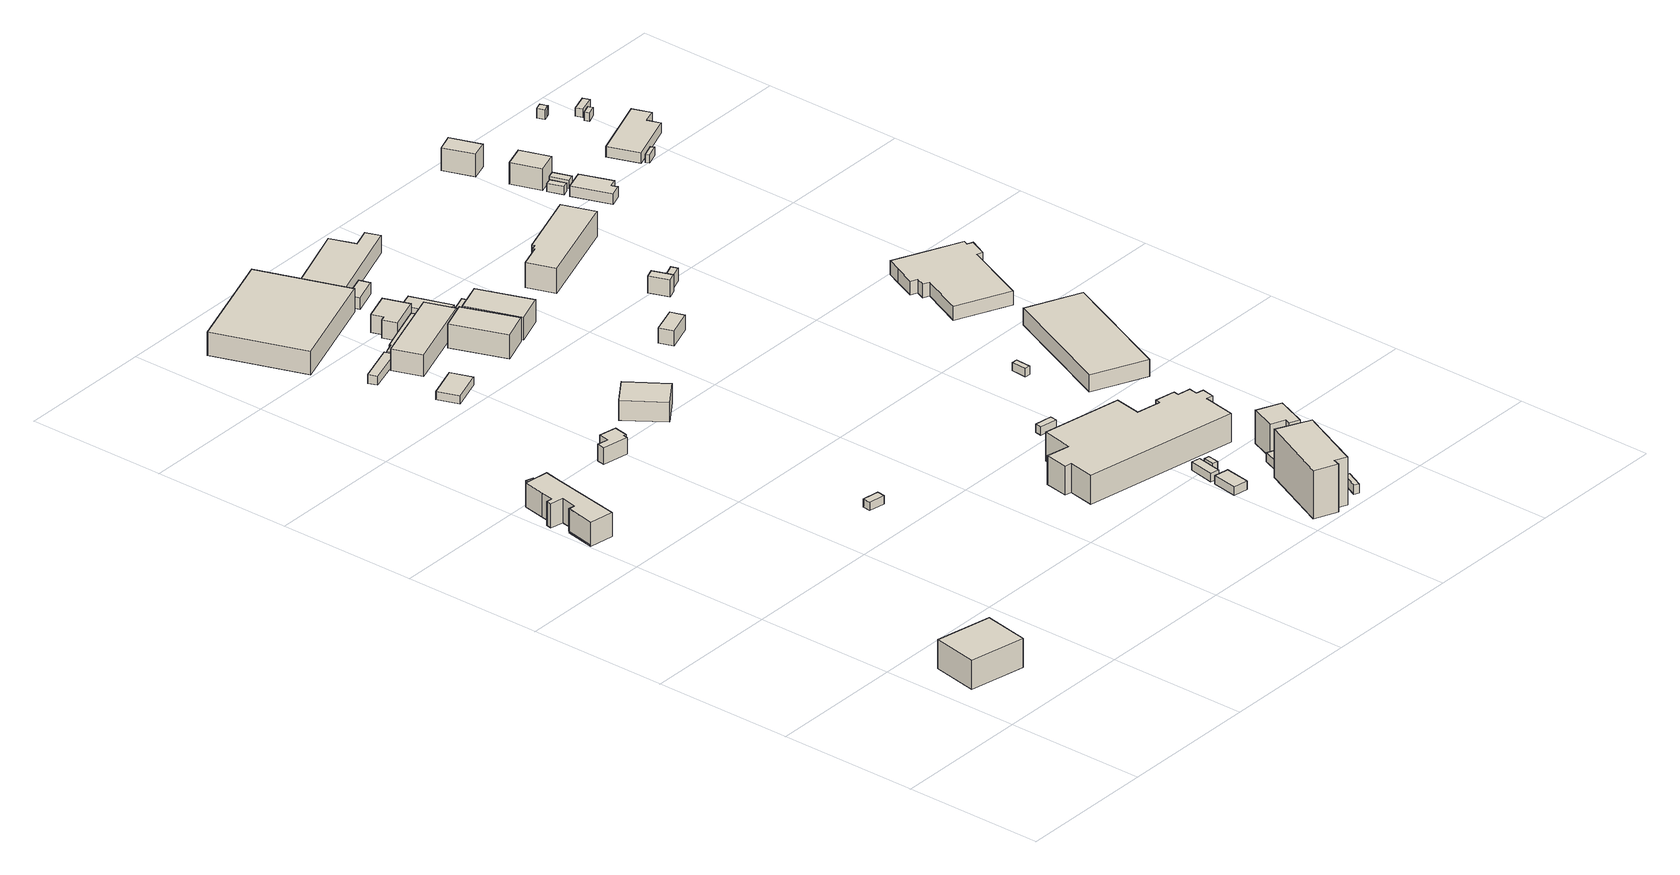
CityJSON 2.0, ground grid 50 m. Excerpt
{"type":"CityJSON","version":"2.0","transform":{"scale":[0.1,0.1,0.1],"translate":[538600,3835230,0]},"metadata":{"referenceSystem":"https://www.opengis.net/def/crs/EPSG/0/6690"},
"CityObjects":{
"building1":{"type":"Building","attributes":{"計測周辺長":74.11,"1/2500図郭":64,"区名":"此花区","町丁目名称":"梅町１丁目","街区番号":1,"class":"3002","usage":"401","measuredHeight":10.6,"storeysAboveGround":3,"BuildingDetailAttribute.buildingRoofEdgeArea":338.41,"BuildingDetailAttribute.buildingStructureType":"610","BuildingDetailAttribute.buildingStructureOrgType":"2","BuildingDetailAttribute.detailedUsage":"1310","BuildingDetailAttribute.specifiedBuildingCoverageRate":0.6,"BuildingDetailAttribute.surveyYear":2017,"BuildingTsunamiRiskAttribute.description":"1","BuildingTsunamiRiskAttribute.rank":"2","BuildingTsunamiRiskAttribute.depth":2.99,"BuildingHighTideRiskAttribute.description":"1","BuildingHighTideRiskAttribute.rank":"4","BuildingHighTideRiskAttribute.depth":5.77,"BuildingIDAttribute.prefecture":"27","BuildingIDAttribute.city":"27104"},"geometry":[{"type":"Solid","lod":"1","boundaries":[[[[0,1,2,3]],[[2,4,5,3]],[[1,6,4,2]],[[0,7,6,1]],[[3,5,7,0]],[[4,6,7,5]]]]}]},
"building2":{"type":"Building","attributes":{"class":"3001","measuredHeight":8.2,"BuildingDetailAttribute.specifiedBuildingCoverageRate":0.6,"BuildingDetailAttribute.surveyYear":2017,"BuildingTsunamiRiskAttribute.description":"1","BuildingTsunamiRiskAttribute.rank":"2","BuildingTsunamiRiskAttribute.depth":2.78,"BuildingHighTideRiskAttribute.description":"1","BuildingHighTideRiskAttribute.rank":"4","BuildingHighTideRiskAttribute.depth":5.54,"BuildingIDAttribute.prefecture":"27","BuildingIDAttribute.city":"27104"},"geometry":[{"type":"Solid","lod":"1","boundaries":[[[[8,9,10,11]],[[10,12,13,11]],[[9,14,12,10]],[[8,15,14,9]],[[11,13,15,8]],[[12,14,15,13]]]]}]},
"building3":{"type":"Building","attributes":{"計測周辺長":88.88,"1/2500図郭":64,"区名":"此花区","町丁目名称":"梅町１丁目","街区番号":1,"class":"3001","usage":"401","measuredHeight":8.7,"storeysAboveGround":2,"BuildingDetailAttribute.buildingRoofEdgeArea":265.41,"BuildingDetailAttribute.buildingStructureType":"603","BuildingDetailAttribute.buildingStructureOrgType":"3","BuildingDetailAttribute.detailedUsage":"1310","BuildingDetailAttribute.specifiedBuildingCoverageRate":0.6,"BuildingDetailAttribute.surveyYear":2017,"BuildingTsunamiRiskAttribute.description":"1","BuildingTsunamiRiskAttribute.rank":"2","BuildingTsunamiRiskAttribute.depth":2.92,"BuildingHighTideRiskAttribute.description":"1","BuildingHighTideRiskAttribute.rank":"4","BuildingHighTideRiskAttribute.depth":5.75,"BuildingIDAttribute.prefecture":"27","BuildingIDAttribute.city":"27104"},"geometry":[{"type":"Solid","lod":"1","boundaries":[[[[16,17,18,19,20,21,22,23,24,25,26,27]],[[26,28,29,27]],[[25,30,28,26]],[[24,31,30,25]],[[23,32,31,24]],[[22,33,32,23]],[[21,34,33,22]],[[20,35,34,21]],[[19,14,35,20]],[[18,12,14,19]],[[17,13,12,18]],[[16,36,13,17]],[[27,29,36,16]],[[28,30,31,32,33,34,35,14,12,13,36,29]]]]}]},
"building4":{"type":"Building","attributes":{"計測周辺長":15.9,"1/2500図郭":55,"区名":"此花区","町丁目名称":"梅町１丁目","街区番号":1,"class":"3001","usage":"431","storeysAboveGround":1,"BuildingDetailAttribute.buildingRoofEdgeArea":14.5,"BuildingDetailAttribute.buildingStructureType":"610","BuildingDetailAttribute.buildingStructureOrgType":"2","BuildingDetailAttribute.detailedUsage":"1720","BuildingDetailAttribute.specifiedBuildingCoverageRate":0.6,"BuildingDetailAttribute.surveyYear":2017,"BuildingTsunamiRiskAttribute.description":"1","BuildingTsunamiRiskAttribute.rank":"3","BuildingTsunamiRiskAttribute.depth":3.25,"BuildingHighTideRiskAttribute.description":"1","BuildingHighTideRiskAttribute.rank":"4","BuildingHighTideRiskAttribute.depth":6.02,"BuildingIDAttribute.prefecture":"27","BuildingIDAttribute.city":"27104"},"geometry":[{"type":"Solid","lod":"1","boundaries":[[[[37,38,39,40]],[[39,41,42,40]],[[38,43,41,39]],[[37,44,43,38]],[[40,42,44,37]],[[41,43,44,42]]]]}]},
"building5":{"type":"Building","attributes":{"計測周辺長":30.85,"1/2500図郭":55,"区名":"此花区","町丁目名称":"梅町１丁目","街区番号":1,"class":"3001","usage":"431","measuredHeight":6,"storeysAboveGround":2,"BuildingDetailAttribute.buildingRoofEdgeArea":48.56,"BuildingDetailAttribute.buildingStructureType":"610","BuildingDetailAttribute.buildingStructureOrgType":"2","BuildingDetailAttribute.detailedUsage":"1720","BuildingDetailAttribute.specifiedBuildingCoverageRate":0.6,"BuildingDetailAttribute.surveyYear":2017,"BuildingTsunamiRiskAttribute.description":"1","BuildingTsunamiRiskAttribute.rank":"2","BuildingTsunamiRiskAttribute.depth":2.57,"BuildingHighTideRiskAttribute.description":"1","BuildingHighTideRiskAttribute.rank":"4","BuildingHighTideRiskAttribute.depth":5.33,"BuildingIDAttribute.prefecture":"27","BuildingIDAttribute.city":"27104"},"geometry":[{"type":"Solid","lod":"1","boundaries":[[[[45,46,47,48,49,50,51,52]],[[51,53,54,52]],[[50,55,53,51]],[[49,56,55,50]],[[48,57,56,49]],[[47,58,57,48]],[[46,59,58,47]],[[45,60,59,46]],[[52,54,60,45]],[[53,55,56,57,58,59,60,54]]]]}]},
"building6":{"type":"Building","attributes":{"class":"3001","BuildingDetailAttribute.specifiedBuildingCoverageRate":0.6,"BuildingDetailAttribute.surveyYear":2017,"BuildingTsunamiRiskAttribute.description":"1","BuildingTsunamiRiskAttribute.rank":"2","BuildingTsunamiRiskAttribute.depth":2.09,"BuildingHighTideRiskAttribute.description":"1","BuildingHighTideRiskAttribute.rank":"3","BuildingHighTideRiskAttribute.depth":4.86,"BuildingIDAttribute.prefecture":"27","BuildingIDAttribute.city":"27104"},"geometry":[{"type":"Solid","lod":"1","boundaries":[[[[61,62,63,64]],[[63,65,66,64]],[[62,67,65,63]],[[61,68,67,62]],[[64,66,68,61]],[[65,67,68,66]]]]}]},
"building7":{"type":"Building","attributes":{"class":"3001","BuildingDetailAttribute.specifiedBuildingCoverageRate":0.6,"BuildingDetailAttribute.surveyYear":2017,"BuildingTsunamiRiskAttribute.description":"1","BuildingTsunamiRiskAttribute.rank":"2","BuildingTsunamiRiskAttribute.depth":2.63,"BuildingHighTideRiskAttribute.description":"1","BuildingHighTideRiskAttribute.rank":"4","BuildingHighTideRiskAttribute.depth":5.4,"BuildingIDAttribute.prefecture":"27","BuildingIDAttribute.city":"27104"},"geometry":[{"type":"Solid","lod":"1","boundaries":[[[[69,70,71,72]],[[71,73,74,72]],[[70,75,73,71]],[[69,76,75,70]],[[72,74,76,69]],[[73,75,76,74]]]]}]},
"building8":{"type":"Building","attributes":{"class":"3003","measuredHeight":3.2,"BuildingDetailAttribute.specifiedBuildingCoverageRate":0.6,"BuildingDetailAttribute.surveyYear":2017,"BuildingTsunamiRiskAttribute.description":"1","BuildingTsunamiRiskAttribute.rank":"2","BuildingTsunamiRiskAttribute.depth":2.55,"BuildingHighTideRiskAttribute.description":"1","BuildingHighTideRiskAttribute.rank":"4","BuildingHighTideRiskAttribute.depth":5.32,"BuildingIDAttribute.prefecture":"27","BuildingIDAttribute.city":"27104"},"geometry":[{"type":"Solid","lod":"1","boundaries":[[[[77,78,79,80]],[[79,81,82,80]],[[78,83,81,79]],[[77,84,83,78]],[[80,82,84,77]],[[81,83,84,82]]]]}]},
"building9":{"type":"Building","attributes":{"class":"3001","measuredHeight":7.2,"BuildingDetailAttribute.specifiedBuildingCoverageRate":0.6,"BuildingDetailAttribute.surveyYear":2017,"BuildingTsunamiRiskAttribute.description":"1","BuildingTsunamiRiskAttribute.rank":"2","BuildingTsunamiRiskAttribute.depth":2.57,"BuildingHighTideRiskAttribute.description":"1","BuildingHighTideRiskAttribute.rank":"4","BuildingHighTideRiskAttribute.depth":5.33,"BuildingIDAttribute.prefecture":"27","BuildingIDAttribute.city":"27104"},"geometry":[{"type":"Solid","lod":"1","boundaries":[[[[85,86,87,88]],[[87,89,90,88]],[[86,91,89,87]],[[85,92,91,86]],[[88,90,92,85]],[[89,91,92,90]]]]}]},
"building10":{"type":"Building","attributes":{"計測周辺長":148.17,"1/2500図郭":55,"区名":"此花区","町丁目名称":"梅町２丁目","街区番号":2,"class":"3001","usage":"431","measuredHeight":8.5,"storeysAboveGround":1,"BuildingDetailAttribute.buildingRoofEdgeArea":1363.26,"BuildingDetailAttribute.buildingStructureType":"610","BuildingDetailAttribute.buildingStructureOrgType":"2","BuildingDetailAttribute.detailedUsage":"1720","BuildingDetailAttribute.specifiedBuildingCoverageRate":0.6,"BuildingDetailAttribute.surveyYear":2017,"BuildingTsunamiRiskAttribute.description":"1","BuildingTsunamiRiskAttribute.rank":"2","BuildingTsunamiRiskAttribute.depth":2.49,"BuildingHighTideRiskAttribute.description":"1","BuildingHighTideRiskAttribute.rank":"4","BuildingHighTideRiskAttribute.depth":5.25,"BuildingIDAttribute.prefecture":"27","BuildingIDAttribute.city":"27104"},"geometry":[{"type":"Solid","lod":"1","boundaries":[[[[93,94,95,96]],[[95,97,98,96]],[[94,99,97,95]],[[93,100,99,94]],[[96,98,100,93]],[[97,99,100,98]]]]}]},
"building11":{"type":"Building","attributes":{"計測周辺長":82,"1/2500図郭":55,"区名":"此花区","町丁目名称":"梅町２丁目","街区番号":2,"class":"3001","usage":"441","measuredHeight":7.7,"storeysAboveGround":1,"BuildingDetailAttribute.buildingRoofEdgeArea":328.95,"BuildingDetailAttribute.buildingStructureType":"610","BuildingDetailAttribute.buildingStructureOrgType":"2","BuildingDetailAttribute.detailedUsage":"1424","BuildingDetailAttribute.specifiedBuildingCoverageRate":0.6,"BuildingDetailAttribute.surveyYear":2017,"BuildingTsunamiRiskAttribute.description":"1","BuildingTsunamiRiskAttribute.rank":"2","BuildingTsunamiRiskAttribute.depth":2.5,"BuildingHighTideRiskAttribute.description":"1","BuildingHighTideRiskAttribute.rank":"4","BuildingHighTideRiskAttribute.depth":5.27,"BuildingIDAttribute.prefecture":"27","BuildingIDAttribute.city":"27104"},"geometry":[{"type":"Solid","lod":"1","boundaries":[[[[101,102,103,104]],[[103,105,106,104]],[[102,107,105,103]],[[101,108,107,102]],[[104,106,108,101]],[[105,107,108,106]]]]}]},
"building12":{"type":"Building","attributes":{"class":"3003","measuredHeight":3.1,"BuildingDetailAttribute.specifiedBuildingCoverageRate":0.6,"BuildingDetailAttribute.surveyYear":2017,"BuildingTsunamiRiskAttribute.description":"1","BuildingTsunamiRiskAttribute.rank":"2","BuildingTsunamiRiskAttribute.depth":2.52,"BuildingHighTideRiskAttribute.description":"1","BuildingHighTideRiskAttribute.rank":"4","BuildingHighTideRiskAttribute.depth":5.29,"BuildingIDAttribute.prefecture":"27","BuildingIDAttribute.city":"27104"},"geometry":[{"type":"Solid","lod":"1","boundaries":[[[[109,110,111,112,113,114,115]],[[114,116,117,115]],[[113,118,116,114]],[[112,119,118,113]],[[111,120,119,112]],[[110,121,120,111]],[[109,122,121,110]],[[115,117,122,109]],[[116,118,119,120,121,122,117]]]]}]},
"building13":{"type":"Building","attributes":{"計測周辺長":43.9,"1/2500図郭":55,"区名":"此花区","町丁目名称":"梅町２丁目","街区番号":2,"class":"3001","usage":"401","measuredHeight":6.5,"storeysAboveGround":2,"BuildingDetailAttribute.buildingRoofEdgeArea":109.53,"BuildingDetailAttribute.buildingStructureType":"610","BuildingDetailAttribute.buildingStructureOrgType":"2","BuildingDetailAttribute.detailedUsage":"1310","BuildingDetailAttribute.specifiedBuildingCoverageRate":0.6,"BuildingDetailAttribute.surveyYear":2017,"BuildingTsunamiRiskAttribute.description":"1","BuildingTsunamiRiskAttribute.rank":"2","BuildingTsunamiRiskAttribute.depth":2.45,"BuildingHighTideRiskAttribute.description":"1","BuildingHighTideRiskAttribute.rank":"4","BuildingHighTideRiskAttribute.depth":5.22,"BuildingIDAttribute.prefecture":"27","BuildingIDAttribute.city":"27104"},"geometry":[{"type":"Solid","lod":"1","boundaries":[[[[123,124,125,126,109,115]],[[109,127,128,115]],[[126,129,127,109]],[[125,130,129,126]],[[124,131,130,125]],[[123,132,131,124]],[[115,128,132,123]],[[127,129,130,131,132,128]]]]}]},
"building14":{"type":"Building","attributes":{"計測周辺長":62.72,"1/2500図郭":55,"区名":"此花区","町丁目名称":"梅町２丁目","街区番号":2,"class":"3001","usage":"441","measuredHeight":8.6,"storeysAboveGround":1,"BuildingDetailAttribute.buildingRoofEdgeArea":224.21,"BuildingDetailAttribute.buildingStructureType":"610","BuildingDetailAttribute.buildingStructureOrgType":"2","BuildingDetailAttribute.detailedUsage":"1424","BuildingDetailAttribute.specifiedBuildingCoverageRate":0.6,"BuildingDetailAttribute.surveyYear":2017,"BuildingTsunamiRiskAttribute.description":"1","BuildingTsunamiRiskAttribute.rank":"2","BuildingTsunamiRiskAttribute.depth":2.39,"BuildingHighTideRiskAttribute.description":"1","BuildingHighTideRiskAttribute.rank":"4","BuildingHighTideRiskAttribute.depth":5.16,"BuildingIDAttribute.prefecture":"27","BuildingIDAttribute.city":"27104"},"geometry":[{"type":"Solid","lod":"1","boundaries":[[[[133,134,135,136]],[[135,137,138,136]],[[134,139,137,135]],[[133,140,139,134]],[[136,138,140,133]],[[137,139,140,138]]]]}]},
"building15":{"type":"Building","attributes":{"class":"3001","measuredHeight":3.2,"BuildingDetailAttribute.specifiedBuildingCoverageRate":0.6,"BuildingDetailAttribute.surveyYear":2017,"BuildingTsunamiRiskAttribute.description":"1","BuildingTsunamiRiskAttribute.rank":"2","BuildingTsunamiRiskAttribute.depth":2.2,"BuildingHighTideRiskAttribute.description":"1","BuildingHighTideRiskAttribute.rank":"3","BuildingHighTideRiskAttribute.depth":4.95,"BuildingIDAttribute.prefecture":"27","BuildingIDAttribute.city":"27104"},"geometry":[{"type":"Solid","lod":"1","boundaries":[[[[141,142,143,144]],[[143,145,146,144]],[[142,147,145,143]],[[141,148,147,142]],[[144,146,148,141]],[[145,147,148,146]]]]}]},
"building16":{"type":"Building","attributes":{"class":"3001","measuredHeight":4.1,"BuildingDetailAttribute.specifiedBuildingCoverageRate":0.6,"BuildingDetailAttribute.surveyYear":2017,"BuildingTsunamiRiskAttribute.description":"1","BuildingTsunamiRiskAttribute.rank":"2","BuildingTsunamiRiskAttribute.depth":2.11,"BuildingHighTideRiskAttribute.description":"1","BuildingHighTideRiskAttribute.rank":"3","BuildingHighTideRiskAttribute.depth":4.88,"BuildingIDAttribute.prefecture":"27","BuildingIDAttribute.city":"27104"},"geometry":[{"type":"Solid","lod":"1","boundaries":[[[[149,150,151,152]],[[151,153,154,152]],[[150,155,153,151]],[[149,156,155,150]],[[152,154,156,149]],[[153,155,156,154]]]]}]},
"building17":{"type":"Building","attributes":{"class":"3001","measuredHeight":4.2,"BuildingDetailAttribute.specifiedBuildingCoverageRate":0.6,"BuildingDetailAttribute.surveyYear":2017,"BuildingTsunamiRiskAttribute.description":"1","BuildingTsunamiRiskAttribute.rank":"2","BuildingTsunamiRiskAttribute.depth":2.16,"BuildingHighTideRiskAttribute.description":"1","BuildingHighTideRiskAttribute.rank":"3","BuildingHighTideRiskAttribute.depth":4.92,"BuildingIDAttribute.prefecture":"27","BuildingIDAttribute.city":"27104"},"geometry":[{"type":"Solid","lod":"1","boundaries":[[[[157,158,159,160]],[[159,161,162,160]],[[158,163,161,159]],[[157,164,163,158]],[[160,162,164,157]],[[161,163,164,162]]]]}]},
"building18":{"type":"Building","attributes":{"class":"3001","measuredHeight":8,"BuildingDetailAttribute.specifiedBuildingCoverageRate":0.6,"BuildingDetailAttribute.surveyYear":2017,"BuildingTsunamiRiskAttribute.description":"1","BuildingTsunamiRiskAttribute.rank":"2","BuildingTsunamiRiskAttribute.depth":2.29,"BuildingHighTideRiskAttribute.description":"1","BuildingHighTideRiskAttribute.rank":"4","BuildingHighTideRiskAttribute.depth":5.15,"BuildingIDAttribute.prefecture":"27","BuildingIDAttribute.city":"27104"},"geometry":[{"type":"Solid","lod":"1","boundaries":[[[[165,166,167,168]],[[167,169,170,168]],[[166,171,169,167]],[[165,172,171,166]],[[168,170,172,165]],[[169,171,172,170]]]]}]},
"building19":{"type":"Building","attributes":{"class":"3001","BuildingDetailAttribute.specifiedBuildingCoverageRate":0.6,"BuildingDetailAttribute.surveyYear":2017,"BuildingTsunamiRiskAttribute.description":"1","BuildingTsunamiRiskAttribute.rank":"2","BuildingTsunamiRiskAttribute.depth":2.15,"BuildingHighTideRiskAttribute.description":"1","BuildingHighTideRiskAttribute.rank":"3","BuildingHighTideRiskAttribute.depth":4.9,"BuildingIDAttribute.prefecture":"27","BuildingIDAttribute.city":"27104"},"geometry":[{"type":"Solid","lod":"1","boundaries":[[[[173,174,175,176]],[[175,177,178,176]],[[174,179,177,175]],[[173,180,179,174]],[[176,178,180,173]],[[177,179,180,178]]]]}]},
"building20":{"type":"Building","attributes":{"class":"3001","measuredHeight":3.3,"BuildingDetailAttribute.specifiedBuildingCoverageRate":0.6,"BuildingDetailAttribute.surveyYear":2017,"BuildingTsunamiRiskAttribute.description":"1","BuildingTsunamiRiskAttribute.rank":"2","BuildingTsunamiRiskAttribute.depth":2.19,"BuildingHighTideRiskAttribute.description":"1","BuildingHighTideRiskAttribute.rank":"3","BuildingHighTideRiskAttribute.depth":4.96,"BuildingIDAttribute.prefecture":"27","BuildingIDAttribute.city":"27104"},"geometry":[{"type":"Solid","lod":"1","boundaries":[[[[181,182,183,184]],[[183,185,186,184]],[[182,187,185,183]],[[181,188,187,182]],[[184,186,188,181]],[[185,187,188,186]]]]}]},
"building21":{"type":"Building","attributes":{"計測周辺長":169.55,"1/2500図郭":64,"区名":"此花区","町丁目名称":"梅町１丁目","街区番号":1,"class":"3001","usage":"431","measuredHeight":10.4,"storeysAboveGround":3,"BuildingDetailAttribute.buildingRoofEdgeArea":1345.46,"BuildingDetailAttribute.buildingStructureType":"610","BuildingDetailAttribute.buildingStructureOrgType":"2","BuildingDetailAttribute.detailedUsage":"1720","BuildingDetailAttribute.specifiedBuildingCoverageRate":0.6,"BuildingDetailAttribute.surveyYear":2017,"BuildingTsunamiRiskAttribute.description":"1","BuildingTsunamiRiskAttribute.rank":"2","BuildingTsunamiRiskAttribute.depth":2.01,"BuildingHighTideRiskAttribute.description":"1","BuildingHighTideRiskAttribute.rank":"4","BuildingHighTideRiskAttribute.depth":5.05,"BuildingIDAttribute.prefecture":"27","BuildingIDAttribute.city":"27104"},"geometry":[{"type":"Solid","lod":"1","boundaries":[[[[189,190,191,192,193,194,195,196,197,198,199,200,201,202,203,204,205,206]],[[205,207,208,206]],[[204,209,207,205]],[[203,210,209,204]],[[202,211,210,203]],[[201,212,211,202]],[[200,213,212,201]],[[199,214,213,200]],[[198,215,214,199]],[[197,216,215,198]],[[196,217,216,197]],[[195,218,217,196]],[[194,219,218,195]],[[193,220,219,194]],[[192,221,220,193]],[[191,222,221,192]],[[190,223,222,191]],[[189,224,223,190]],[[206,208,224,189]],[[207,209,210,211,212,213,214,215,216,217,218,219,220,221,222,223,224,208]]]]}]},
"building22":{"type":"Building","attributes":{"計測周辺長":81.75,"1/2500図郭":64,"区名":"此花区","町丁目名称":"梅町１丁目","街区番号":1,"class":"3002","usage":"431","measuredHeight":17.4,"storeysAboveGround":3,"BuildingDetailAttribute.buildingRoofEdgeArea":350.47,"BuildingDetailAttribute.buildingStructureType":"610","BuildingDetailAttribute.buildingStructureOrgType":"2","BuildingDetailAttribute.detailedUsage":"1720","BuildingDetailAttribute.specifiedBuildingCoverageRate":0.6,"BuildingDetailAttribute.surveyYear":2017,"BuildingTsunamiRiskAttribute.description":"1","BuildingTsunamiRiskAttribute.rank":"2","BuildingTsunamiRiskAttribute.depth":1.95,"BuildingHighTideRiskAttribute.description":"1","BuildingHighTideRiskAttribute.rank":"3","BuildingHighTideRiskAttribute.depth":4.69,"BuildingIDAttribute.prefecture":"27","BuildingIDAttribute.city":"27104"},"geometry":[{"type":"Solid","lod":"1","boundaries":[[[[225,226,227,228,229,230]],[[229,231,232,230]],[[228,233,231,229]],[[227,234,233,228]],[[226,235,234,227]],[[225,236,235,226]],[[230,232,236,225]],[[231,233,234,235,236,232]]]]}]},
"building23":{"type":"Building","attributes":{"計測周辺長":414.02,"1/2500図郭":64,"区名":"此花区","町丁目名称":"梅町１丁目","街区番号":1,"class":"3001","usage":"431","measuredHeight":3.1,"storeysAboveGround":1,"BuildingDetailAttribute.buildingRoofEdgeArea":6736.52,"BuildingDetailAttribute.buildingStructureType":"610","BuildingDetailAttribute.buildingStructureOrgType":"2","BuildingDetailAttribute.detailedUsage":"1720","BuildingDetailAttribute.specifiedBuildingCoverageRate":0.6,"BuildingDetailAttribute.surveyYear":2017,"BuildingTsunamiRiskAttribute.description":"1","BuildingTsunamiRiskAttribute.rank":"2","BuildingTsunamiRiskAttribute.depth":2.02,"BuildingHighTideRiskAttribute.description":"1","BuildingHighTideRiskAttribute.rank":"3","BuildingHighTideRiskAttribute.depth":4.77,"BuildingIDAttribute.prefecture":"27","BuildingIDAttribute.city":"27104"},"geometry":[{"type":"Solid","lod":"1","boundaries":[[[[237,238,239,240]],[[239,241,242,240]],[[238,243,241,239]],[[237,244,243,238]],[[240,242,244,237]],[[241,243,244,242]]]]}]},
"building24":{"type":"Building","attributes":{"class":"3001","BuildingDetailAttribute.specifiedBuildingCoverageRate":0.6,"BuildingDetailAttribute.surveyYear":2017,"BuildingTsunamiRiskAttribute.description":"1","BuildingTsunamiRiskAttribute.rank":"2","BuildingTsunamiRiskAttribute.depth":2.33,"BuildingHighTideRiskAttribute.description":"1","BuildingHighTideRiskAttribute.rank":"4","BuildingHighTideRiskAttribute.depth":5.09,"BuildingIDAttribute.prefecture":"27","BuildingIDAttribute.city":"27104"},"geometry":[{"type":"Solid","lod":"1","boundaries":[[[[245,246,247,248]],[[247,249,250,248]],[[246,251,249,247]],[[245,252,251,246]],[[248,250,252,245]],[[249,251,252,250]]]]}]},
"building25":{"type":"Building","attributes":{"計測周辺長":97.17,"1/2500図郭":55,"区名":"此花区","町丁目名称":"梅町２丁目","街区番号":2,"class":"3001","usage":"431","measuredHeight":6.2,"storeysAboveGround":2,"BuildingDetailAttribute.buildingRoofEdgeArea":436.22,"BuildingDetailAttribute.buildingStructureType":"610","BuildingDetailAttribute.buildingStructureOrgType":"2","BuildingDetailAttribute.detailedUsage":"1720","BuildingDetailAttribute.specifiedBuildingCoverageRate":0.6,"BuildingDetailAttribute.surveyYear":2017,"BuildingTsunamiRiskAttribute.description":"1","BuildingTsunamiRiskAttribute.rank":"2","BuildingTsunamiRiskAttribute.depth":2.48,"BuildingHighTideRiskAttribute.description":"1","BuildingHighTideRiskAttribute.rank":"4","BuildingHighTideRiskAttribute.depth":5.23,"BuildingIDAttribute.prefecture":"27","BuildingIDAttribute.city":"27104"},"geometry":[{"type":"Solid","lod":"1","boundaries":[[[[253,254,255,256,257,258]],[[257,259,260,258]],[[256,261,259,257]],[[255,262,261,256]],[[254,263,262,255]],[[253,264,263,254]],[[258,260,264,253]],[[259,261,262,263,264,260]]]]}]},
"building26":{"type":"Building","attributes":{"class":"3001","measuredHeight":3.3,"BuildingDetailAttribute.specifiedBuildingCoverageRate":0.6,"BuildingDetailAttribute.surveyYear":2017,"BuildingTsunamiRiskAttribute.description":"1","BuildingTsunamiRiskAttribute.rank":"2","BuildingTsunamiRiskAttribute.depth":1.92,"BuildingHighTideRiskAttribute.description":"1","BuildingHighTideRiskAttribute.rank":"3","BuildingHighTideRiskAttribute.depth":4.67,"BuildingIDAttribute.prefecture":"27","BuildingIDAttribute.city":"27104"},"geometry":[{"type":"Solid","lod":"1","boundaries":[[[[265,266,267,268]],[[267,269,270,268]],[[266,271,269,267]],[[265,272,271,266]],[[268,270,272,265]],[[269,271,272,270]]]]}]},
"building27":{"type":"Building","attributes":{"計測周辺長":30.84,"1/2500図郭":55,"区名":"此花区","町丁目名称":"梅町１丁目","街区番号":1,"class":"3003","usage":"431","measuredHeight":5.6,"storeysAboveGround":1,"BuildingDetailAttribute.buildingRoofEdgeArea":53.41,"BuildingDetailAttribute.buildingStructureType":"603","BuildingDetailAttribute.buildingStructureOrgType":"3","BuildingDetailAttribute.detailedUsage":"1720","BuildingDetailAttribute.specifiedBuildingCoverageRate":0.6,"BuildingDetailAttribute.surveyYear":2017,"BuildingTsunamiRiskAttribute.description":"1","BuildingTsunamiRiskAttribute.rank":"2","BuildingTsunamiRiskAttribute.depth":2.49,"BuildingHighTideRiskAttribute.description":"1","BuildingHighTideRiskAttribute.rank":"4","BuildingHighTideRiskAttribute.depth":5.25,"BuildingIDAttribute.prefecture":"27","BuildingIDAttribute.city":"27104"},"geometry":[{"type":"Solid","lod":"1","boundaries":[[[[273,274,275,276]],[[275,277,278,276]],[[274,279,277,275]],[[273,280,279,274]],[[276,278,280,273]],[[277,279,280,278]]]]}]},
"building28":{"type":"Building","attributes":{"計測周辺長":24.7,"1/2500図郭":64,"区名":"此花区","町丁目名称":"梅町１丁目","街区番号":1,"class":"3001","usage":"431","measuredHeight":3.2,"storeysAboveGround":1,"BuildingDetailAttribute.buildingRoofEdgeArea":36.31,"BuildingDetailAttribute.buildingStructureType":"610","BuildingDetailAttribute.buildingStructureOrgType":"2","BuildingDetailAttribute.detailedUsage":"1720","BuildingDetailAttribute.specifiedBuildingCoverageRate":0.6,"BuildingDetailAttribute.surveyYear":2017,"BuildingTsunamiRiskAttribute.description":"1","BuildingTsunamiRiskAttribute.rank":"2","BuildingTsunamiRiskAttribute.depth":2,"BuildingHighTideRiskAttribute.description":"1","BuildingHighTideRiskAttribute.rank":"3","BuildingHighTideRiskAttribute.depth":4.75,"BuildingIDAttribute.prefecture":"27","BuildingIDAttribute.city":"27104"},"geometry":[{"type":"Solid","lod":"1","boundaries":[[[[281,282,283,284]],[[283,285,286,284]],[[282,287,285,283]],[[281,288,287,282]],[[284,286,288,281]],[[285,287,288,286]]]]}]},
"building29":{"type":"Building","attributes":{"class":"3001","measuredHeight":3.3,"BuildingDetailAttribute.specifiedBuildingCoverageRate":0.6,"BuildingDetailAttribute.surveyYear":2017,"BuildingTsunamiRiskAttribute.description":"1","BuildingTsunamiRiskAttribute.rank":"2","BuildingTsunamiRiskAttribute.depth":1.96,"BuildingHighTideRiskAttribute.description":"1","BuildingHighTideRiskAttribute.rank":"3","BuildingHighTideRiskAttribute.depth":4.71,"BuildingIDAttribute.prefecture":"27","BuildingIDAttribute.city":"27104"},"geometry":[{"type":"Solid","lod":"1","boundaries":[[[[289,290,291,292]],[[291,293,294,292]],[[290,295,293,291]],[[289,296,295,290]],[[292,294,296,289]],[[293,295,296,294]]]]}]},
"building30":{"type":"Building","attributes":{"計測周辺長":34.23,"1/2500図郭":64,"区名":"此花区","町丁目名称":"梅町１丁目","街区番号":1,"class":"3001","usage":"431","measuredHeight":12,"storeysAboveGround":3,"BuildingDetailAttribute.buildingRoofEdgeArea":73.19,"BuildingDetailAttribute.buildingStructureType":"610","BuildingDetailAttribute.buildingStructureOrgType":"2","BuildingDetailAttribute.detailedUsage":"1720","BuildingDetailAttribute.specifiedBuildingCoverageRate":0.6,"BuildingDetailAttribute.surveyYear":2017,"BuildingTsunamiRiskAttribute.description":"1","BuildingTsunamiRiskAttribute.rank":"2","BuildingTsunamiRiskAttribute.depth":1.91,"BuildingHighTideRiskAttribute.description":"1","BuildingHighTideRiskAttribute.rank":"3","BuildingHighTideRiskAttribute.depth":4.66,"BuildingIDAttribute.prefecture":"27","BuildingIDAttribute.city":"27104"},"geometry":[{"type":"Solid","lod":"1","boundaries":[[[[297,298,299,300,301,302]],[[301,303,304,302]],[[300,305,303,301]],[[299,306,305,300]],[[298,307,306,299]],[[297,308,307,298]],[[302,304,308,297]],[[303,305,306,307,308,304]]]]}]},
"building31":{"type":"Building","attributes":{"計測周辺長":21.22,"1/2500図郭":64,"区名":"此花区","町丁目名称":"梅町１丁目","街区番号":1,"class":"3001","usage":"431","measuredHeight":3.6,"storeysAboveGround":1,"BuildingDetailAttribute.buildingRoofEdgeArea":18.06,"BuildingDetailAttribute.buildingStructureType":"610","BuildingDetailAttribute.buildingStructureOrgType":"2","BuildingDetailAttribute.detailedUsage":"1720","BuildingDetailAttribute.specifiedBuildingCoverageRate":0.6,"BuildingDetailAttribute.surveyYear":2017,"BuildingTsunamiRiskAttribute.description":"1","BuildingTsunamiRiskAttribute.rank":"2","BuildingTsunamiRiskAttribute.depth":2.21,"BuildingHighTideRiskAttribute.description":"1","BuildingHighTideRiskAttribute.rank":"3","BuildingHighTideRiskAttribute.depth":4.96,"BuildingIDAttribute.prefecture":"27","BuildingIDAttribute.city":"27104"},"geometry":[{"type":"Solid","lod":"1","boundaries":[[[[309,310,311,312]],[[311,313,314,312]],[[310,315,313,311]],[[309,316,315,310]],[[312,314,316,309]],[[313,315,316,314]]]]}]},
"building32":{"type":"Building","attributes":{"class":"3001","BuildingDetailAttribute.specifiedBuildingCoverageRate":0.6,"BuildingDetailAttribute.surveyYear":2017,"BuildingTsunamiRiskAttribute.description":"1","BuildingTsunamiRiskAttribute.rank":"2","BuildingTsunamiRiskAttribute.depth":2.06,"BuildingHighTideRiskAttribute.description":"1","BuildingHighTideRiskAttribute.rank":"3","BuildingHighTideRiskAttribute.depth":4.82,"BuildingIDAttribute.prefecture":"27","BuildingIDAttribute.city":"27104"},"geometry":[{"type":"Solid","lod":"1","boundaries":[[[[317,318,319,320]],[[319,321,322,320]],[[318,323,321,319]],[[317,324,323,318]],[[320,322,324,317]],[[321,323,324,322]]]]}]},
"building33":{"type":"Building","attributes":{"class":"3001","measuredHeight":6.2,"BuildingDetailAttribute.specifiedBuildingCoverageRate":0.6,"BuildingDetailAttribute.surveyYear":2017,"BuildingTsunamiRiskAttribute.description":"1","BuildingTsunamiRiskAttribute.rank":"2","BuildingTsunamiRiskAttribute.depth":2.44,"BuildingHighTideRiskAttribute.description":"1","BuildingHighTideRiskAttribute.rank":"4","BuildingHighTideRiskAttribute.depth":5.19,"BuildingIDAttribute.prefecture":"27","BuildingIDAttribute.city":"27104"},"geometry":[{"type":"Solid","lod":"1","boundaries":[[[[325,326,327,328]],[[327,329,330,328]],[[326,331,329,327]],[[325,332,331,326]],[[328,330,332,325]],[[329,331,332,330]]]]}]},
"building34":{"type":"Building","attributes":{"計測周辺長":97.17,"1/2500図郭":55,"区名":"此花区","町丁目名称":"梅町２丁目","街区番号":2,"class":"3001","usage":"401","measuredHeight":9.2,"storeysAboveGround":3,"BuildingDetailAttribute.buildingRoofEdgeArea":424.92,"BuildingDetailAttribute.buildingStructureType":"610","BuildingDetailAttribute.buildingStructureOrgType":"2","BuildingDetailAttribute.detailedUsage":"1310","BuildingDetailAttribute.specifiedBuildingCoverageRate":0.6,"BuildingDetailAttribute.surveyYear":2017,"BuildingTsunamiRiskAttribute.description":"1","BuildingTsunamiRiskAttribute.rank":"2","BuildingTsunamiRiskAttribute.depth":2.35,"BuildingHighTideRiskAttribute.description":"1","BuildingHighTideRiskAttribute.rank":"4","BuildingHighTideRiskAttribute.depth":5.11,"BuildingIDAttribute.prefecture":"27","BuildingIDAttribute.city":"27104"},"geometry":[{"type":"Solid","lod":"1","boundaries":[[[[333,334,335,336,337,338,339,340]],[[339,341,342,340]],[[338,343,341,339]],[[337,344,343,338]],[[336,345,344,337]],[[335,346,345,336]],[[334,347,346,335]],[[333,348,347,334]],[[340,342,348,333]],[[341,343,344,345,346,347,348,342]]]]}]},
"building35":{"type":"Building","attributes":{"class":"3001","measuredHeight":4.8,"BuildingDetailAttribute.specifiedBuildingCoverageRate":0.6,"BuildingDetailAttribute.surveyYear":2017,"BuildingTsunamiRiskAttribute.description":"1","BuildingTsunamiRiskAttribute.rank":"2","BuildingTsunamiRiskAttribute.depth":2.24,"BuildingHighTideRiskAttribute.description":"1","BuildingHighTideRiskAttribute.rank":"3","BuildingHighTideRiskAttribute.depth":4.99,"BuildingIDAttribute.prefecture":"27","BuildingIDAttribute.city":"27104"},"geometry":[{"type":"Solid","lod":"1","boundaries":[[[[349,350,351,352]],[[351,353,354,352]],[[350,355,353,351]],[[349,356,355,350]],[[352,354,356,349]],[[353,355,356,354]]]]}]},
"building36":{"type":"Building","attributes":{"計測周辺長":132.11,"1/2500図郭":64,"区名":"此花区","町丁目名称":"梅町１丁目","街区番号":1,"class":"3001","usage":"431","measuredHeight":6.1,"storeysAboveGround":1,"BuildingDetailAttribute.buildingRoofEdgeArea":944.19,"BuildingDetailAttribute.buildingStructureType":"610","BuildingDetailAttribute.buildingStructureOrgType":"2","BuildingDetailAttribute.detailedUsage":"1720","BuildingDetailAttribute.specifiedBuildingCoverageRate":0.6,"BuildingDetailAttribute.surveyYear":2017,"BuildingTsunamiRiskAttribute.description":"1","BuildingTsunamiRiskAttribute.rank":"2","BuildingTsunamiRiskAttribute.depth":1.89,"BuildingHighTideRiskAttribute.description":"1","BuildingHighTideRiskAttribute.rank":"3","BuildingHighTideRiskAttribute.depth":4.64,"BuildingIDAttribute.prefecture":"27","BuildingIDAttribute.city":"27104"},"geometry":[{"type":"Solid","lod":"1","boundaries":[[[[357,358,359,360]],[[359,361,362,360]],[[358,363,361,359]],[[357,364,363,358]],[[360,362,364,357]],[[361,363,364,362]]]]}]},
"building37":{"type":"Building","attributes":{"計測周辺長":122.76,"1/2500図郭":64,"区名":"此花区","町丁目名称":"梅町１丁目","街区番号":1,"class":"3001","usage":"431","measuredHeight":5,"storeysAboveGround":1,"BuildingDetailAttribute.buildingRoofEdgeArea":784.99,"BuildingDetailAttribute.buildingStructureType":"610","BuildingDetailAttribute.buildingStructureOrgType":"2","BuildingDetailAttribute.detailedUsage":"1720","BuildingDetailAttribute.specifiedBuildingCoverageRate":0.6,"BuildingDetailAttribute.surveyYear":2017,"BuildingTsunamiRiskAttribute.description":"1","BuildingTsunamiRiskAttribute.rank":"2","BuildingTsunamiRiskAttribute.depth":1.93,"BuildingHighTideRiskAttribute.description":"1","BuildingHighTideRiskAttribute.rank":"3","BuildingHighTideRiskAttribute.depth":4.68,"BuildingIDAttribute.prefecture":"27","BuildingIDAttribute.city":"27104"},"geometry":[{"type":"Solid","lod":"1","boundaries":[[[[365,366,367,368,369,370,371,372,373,374,375,376,377,378]],[[377,379,380,378]],[[376,381,379,377]],[[375,382,381,376]],[[374,383,382,375]],[[373,384,383,374]],[[372,385,384,373]],[[371,386,385,372]],[[370,387,386,371]],[[369,388,387,370]],[[368,389,388,369]],[[367,390,389,368]],[[366,391,390,367]],[[365,392,391,366]],[[378,380,392,365]],[[379,381,382,383,384,385,386,387,388,389,390,391,392,380]]]]}]},
"building38":{"type":"Building","attributes":{"class":"3001","BuildingDetailAttribute.specifiedBuildingCoverageRate":0.6,"BuildingDetailAttribute.surveyYear":2017,"BuildingTsunamiRiskAttribute.description":"1","BuildingTsunamiRiskAttribute.rank":"2","BuildingTsunamiRiskAttribute.depth":2.19,"BuildingHighTideRiskAttribute.description":"1","BuildingHighTideRiskAttribute.rank":"3","BuildingHighTideRiskAttribute.depth":4.94,"BuildingIDAttribute.prefecture":"27","BuildingIDAttribute.city":"27104"},"geometry":[{"type":"Solid","lod":"1","boundaries":[[[[393,394,395,396]],[[395,397,398,396]],[[394,399,397,395]],[[393,400,399,394]],[[396,398,400,393]],[[397,399,400,398]]]]}]},
"building39":{"type":"Building","attributes":{"class":"3001","measuredHeight":8.2,"BuildingDetailAttribute.specifiedBuildingCoverageRate":0.6,"BuildingDetailAttribute.surveyYear":2017,"BuildingTsunamiRiskAttribute.description":"1","BuildingTsunamiRiskAttribute.rank":"2","BuildingTsunamiRiskAttribute.depth":2.24,"BuildingHighTideRiskAttribute.description":"1","BuildingHighTideRiskAttribute.rank":"3","BuildingHighTideRiskAttribute.depth":4.99,"BuildingIDAttribute.prefecture":"27","BuildingIDAttribute.city":"27104"},"geometry":[{"type":"Solid","lod":"1","boundaries":[[[[401,402,403,404]],[[403,405,406,404]],[[402,407,405,403]],[[401,408,407,402]],[[404,406,408,401]],[[405,407,408,406]]]]}]},
"building40":{"type":"Building","attributes":{"class":"3001","measuredHeight":7.9,"BuildingDetailAttribute.specifiedBuildingCoverageRate":0.6,"BuildingDetailAttribute.surveyYear":2017,"BuildingTsunamiRiskAttribute.description":"1","BuildingTsunamiRiskAttribute.rank":"2","BuildingTsunamiRiskAttribute.depth":2.3,"BuildingHighTideRiskAttribute.description":"1","BuildingHighTideRiskAttribute.rank":"4","BuildingHighTideRiskAttribute.depth":5.05,"BuildingIDAttribute.prefecture":"27","BuildingIDAttribute.city":"27104"},"geometry":[{"type":"Solid","lod":"1","boundaries":[[[[409,410,411,412]],[[411,413,414,412]],[[410,415,413,411]],[[409,416,415,410]],[[412,414,416,409]],[[413,415,416,414]]]]}]},
"building41":{"type":"Building","attributes":{"class":"3001","measuredHeight":3.7,"BuildingDetailAttribute.specifiedBuildingCoverageRate":0.6,"BuildingDetailAttribute.surveyYear":2017,"BuildingTsunamiRiskAttribute.description":"1","BuildingTsunamiRiskAttribute.rank":"2","BuildingTsunamiRiskAttribute.depth":2.43,"BuildingHighTideRiskAttribute.description":"1","BuildingHighTideRiskAttribute.rank":"4","BuildingHighTideRiskAttribute.depth":5.17,"BuildingIDAttribute.prefecture":"27","BuildingIDAttribute.city":"27104"},"geometry":[{"type":"Solid","lod":"1","boundaries":[[[[417,418,419,420,421,422]],[[421,423,424,422]],[[420,425,423,421]],[[419,426,425,420]],[[418,427,426,419]],[[417,428,427,418]],[[422,424,428,417]],[[423,425,426,427,428,424]]]]}]},
"building42":{"type":"Building","attributes":{"class":"3003","BuildingDetailAttribute.specifiedBuildingCoverageRate":0.6,"BuildingDetailAttribute.surveyYear":2017,"BuildingTsunamiRiskAttribute.description":"1","BuildingTsunamiRiskAttribute.rank":"2","BuildingTsunamiRiskAttribute.depth":2.19,"BuildingHighTideRiskAttribute.description":"1","BuildingHighTideRiskAttribute.rank":"3","BuildingHighTideRiskAttribute.depth":4.94,"BuildingIDAttribute.prefecture":"27","BuildingIDAttribute.city":"27104"},"geometry":[{"type":"Solid","lod":"1","boundaries":[[[[429,430,431,432]],[[431,433,434,432]],[[430,435,433,431]],[[429,436,435,430]],[[432,434,436,429]],[[433,435,436,434]]]]}]},
"building43":{"type":"Building","attributes":{"class":"3001","BuildingDetailAttribute.specifiedBuildingCoverageRate":0.6,"BuildingDetailAttribute.surveyYear":2017,"BuildingTsunamiRiskAttribute.description":"1","BuildingTsunamiRiskAttribute.rank":"2","BuildingTsunamiRiskAttribute.depth":2.38,"BuildingHighTideRiskAttribute.description":"1","BuildingHighTideRiskAttribute.rank":"4","BuildingHighTideRiskAttribute.depth":5.12,"BuildingIDAttribute.prefecture":"27","BuildingIDAttribute.city":"27104"},"geometry":[{"type":"Solid","lod":"1","boundaries":[[[[437,438,439,440]],[[439,441,442,440]],[[438,443,441,439]],[[437,444,443,438]],[[440,442,444,437]],[[441,443,444,442]]]]}]},
"building44":{"type":"Building","attributes":{"計測周辺長":77.36,"1/2500図郭":55,"区名":"此花区","町丁目名称":"梅町２丁目","街区番号":2,"class":"3001","usage":"401","measuredHeight":3.7,"storeysAboveGround":1,"BuildingDetailAttribute.buildingRoofEdgeArea":255.39,"BuildingDetailAttribute.buildingStructureType":"610","BuildingDetailAttribute.buildingStructureOrgType":"2","BuildingDetailAttribute.detailedUsage":"1310","BuildingDetailAttribute.specifiedBuildingCoverageRate":0.6,"BuildingDetailAttribute.surveyYear":2017,"BuildingTsunamiRiskAttribute.description":"1","BuildingTsunamiRiskAttribute.rank":"2","BuildingTsunamiRiskAttribute.depth":2.33,"BuildingHighTideRiskAttribute.description":"1","BuildingHighTideRiskAttribute.rank":"4","BuildingHighTideRiskAttribute.depth":5.07,"BuildingIDAttribute.prefecture":"27","BuildingIDAttribute.city":"27104"},"geometry":[{"type":"Solid","lod":"1","boundaries":[[[[445,446,447,448,449,450]],[[449,451,452,450]],[[448,453,451,449]],[[447,454,453,448]],[[446,455,454,447]],[[445,456,455,446]],[[450,452,456,445]],[[451,453,454,455,456,452]]]]}]},
"building45":{"type":"Building","attributes":{"class":"3001","measuredHeight":3.4,"BuildingDetailAttribute.specifiedBuildingCoverageRate":0.6,"BuildingDetailAttribute.surveyYear":2017,"BuildingTsunamiRiskAttribute.description":"1","BuildingTsunamiRiskAttribute.rank":"2","BuildingTsunamiRiskAttribute.depth":2.35,"BuildingHighTideRiskAttribute.description":"1","BuildingHighTideRiskAttribute.rank":"4","BuildingHighTideRiskAttribute.depth":5.1,"BuildingIDAttribute.prefecture":"27","BuildingIDAttribute.city":"27104"},"geometry":[{"type":"Solid","lod":"1","boundaries":[[[[457,458,459,460,461,462]],[[461,463,464,462]],[[460,465,463,461]],[[459,466,465,460]],[[458,467,466,459]],[[457,468,467,458]],[[462,464,468,457]],[[463,465,466,467,468,464]]]]}]},
"building46":{"type":"Building","attributes":{"class":"3001","BuildingDetailAttribute.specifiedBuildingCoverageRate":0.6,"BuildingDetailAttribute.surveyYear":2017,"BuildingTsunamiRiskAttribute.description":"1","BuildingTsunamiRiskAttribute.rank":"2","BuildingTsunamiRiskAttribute.depth":2.47,"BuildingHighTideRiskAttribute.description":"1","BuildingHighTideRiskAttribute.rank":"4","BuildingHighTideRiskAttribute.depth":5.22,"BuildingIDAttribute.prefecture":"27","BuildingIDAttribute.city":"27104"},"geometry":[{"type":"Solid","lod":"1","boundaries":[[[[469,470,471,472]],[[471,473,474,472]],[[470,475,473,471]],[[469,476,475,470]],[[472,474,476,469]],[[473,475,476,474]]]]}]},
"building47":{"type":"Building","attributes":{"class":"3001","BuildingDetailAttribute.specifiedBuildingCoverageRate":0.6,"BuildingDetailAttribute.surveyYear":2017,"BuildingTsunamiRiskAttribute.description":"1","BuildingTsunamiRiskAttribute.rank":"2","BuildingTsunamiRiskAttribute.depth":2.31,"BuildingHighTideRiskAttribute.description":"1","BuildingHighTideRiskAttribute.rank":"4","BuildingHighTideRiskAttribute.depth":5.06,"BuildingIDAttribute.prefecture":"27","BuildingIDAttribute.city":"27104"},"geometry":[{"type":"Solid","lod":"1","boundaries":[[[[477,478,479,480]],[[479,481,482,480]],[[478,483,481,479]],[[477,484,483,478]],[[480,482,484,477]],[[481,483,484,482]]]]}]}
},
"vertices":[
[80,226,7],[111,387,7],[314,347,7],[284,187,7],[314,347,112],[284,187,112],[111,387,112],[80,226,112],
[25,1790,11],[47,1786,11],[25,1788,11],[3,1685,11],[25,1788,93],[3,1685,93],[47,1786,93],[25,1790,93],
[91,1671,6],[3,1685,6],[25,1788,6],[47,1786,6],[59,1841,6],[11,1850,6],[16,1870,6],[36,1868,6],[45,1914,6],[60,1991,6],[148,1979,6],[136,1915,6],[148,1979,93],[136,1915,93],[60,1991,93],[45,1914,93],[36,1868,93],[16,1870,93],[11,1850,93],[59,1841,93],[91,1671,93],
[137,2011,3],[147,2062,3],[174,2054,3],[165,2004,3],[174,2054,33],[165,2004,33],[147,2062,33],[137,2011,33],
[405,1959,10],[410,1988,10],[450,1981,10],[457,2018,10],[520,2006,10],[511,1956,10],[502,1958,10],[499,1942,10],[502,1958,70],[499,1942,70],[511,1956,70],[520,2006,70],[457,2018,70],[450,1981,70],[410,1988,70],[405,1959,70],
[706,1143,13],[710,1171,13],[770,1162,13],[765,1133,13],[770,1162,43],[765,1133,43],[710,1171,43],[706,1143,43],
[380,2609,9],[495,2649,9],[521,2573,9],[406,2534,9],[521,2573,39],[406,2534,39],[495,2649,39],[380,2609,39],
[321,2834,10],[459,2880,10],[470,2847,10],[332,2803,10],[470,2847,42],[332,2803,42],[459,2880,42],[321,2834,42],
[637,2089,12],[731,2155,12],[822,2024,12],[728,1959,12],[822,2024,83],[728,1959,83],[731,2155,83],[637,2089,83],
[140,3326,9],[518,3457,9],[629,3135,9],[251,3004,9],[629,3135,94],[251,3004,94],[518,3457,94],[140,3326,94],
[424,2826,12],[708,2925,12],[744,2822,12],[460,2723,12],[744,2822,89],[460,2723,89],[708,2925,89],[424,2826,89],
[691,2961,12],[701,2934,12],[473,2852,12],[465,2875,12],[502,2888,12],[500,2893,12],[574,2920,12],[500,2893,43],[574,2920,43],[502,2888,43],[465,2875,43],[473,2852,43],[701,2934,43],[691,2961,43],
[557,2970,12],[576,2976,12],[562,3017,12],[660,3051,12],[691,2961,77],[574,2920,77],[660,3051,77],[562,3017,77],[576,2976,77],[557,2970,77],
[643,2776,10],[746,2814,10],[817,2623,10],[713,2585,10],[817,2623,96],[713,2585,96],[746,2814,96],[643,2776,96],
[1485,320,16],[1500,410,16],[1552,401,16],[1538,312,16],[1552,401,47],[1538,312,47],[1500,410,47],[1485,320,47],
[693,3001,13],[750,3021,13],[799,2877,13],[742,2857,13],[799,2877,54],[742,2857,54],[750,3021,54],[693,3001,54],
[634,3168,13],[727,3200,13],[740,3161,13],[647,3129,13],[740,3161,54],[647,3129,54],[727,3200,54],[634,3168,54],
[761,2814,10],[867,2852,10],[935,2662,10],[829,2623,10],[935,2662,91],[829,2623,91],[867,2852,91],[761,2814,91],
[1503,429,15],[1521,520,15],[1553,514,15],[1536,423,15],[1553,514,45],[1536,423,45],[1521,520,45],[1503,429,45],
[778,2864,13],[853,2891,13],[866,2854,13],[792,2828,13],[866,2854,46],[792,2828,46],[853,2891,46],[778,2864,46],
[1167,634,13],[1184,727,13],[1160,731,13],[1175,814,13],[1261,798,13],[1281,908,13],[1571,856,13],[1554,762,13],[1642,746,13],[1645,764,13],[1719,751,13],[1716,732,13],[1763,724,13],[1758,693,13],[1785,688,13],[1777,643,13],[1752,647,13],[1731,532,13],[1752,647,117],[1731,532,117],[1777,643,117],[1785,688,117],[1758,693,117],[1763,724,117],[1716,732,117],[1719,751,117],[1645,764,117],[1642,746,117],[1554,762,117],[1571,856,117],[1281,908,117],[1261,798,117],[1175,814,117],[1160,731,117],[1184,727,117],[1167,634,117],
[1531,43,15],[1649,294,15],[1767,238,15],[1662,12,15],[1621,32,15],[1612,7,15],[1621,32,189],[1612,7,189],[1662,12,189],[1767,238,189],[1649,294,189],[1531,43,189],
[1552,461,15],[1559,500,15],[1578,497,15],[1571,457,15],[1578,497,47],[1571,457,47],[1559,500,47],[1552,461,47],
[1395,1019,10],[1399,1043,10],[1462,1034,10],[1458,1009,10],[1462,1034,40],[1458,1009,40],[1399,1043,40],[1395,1019,40],
[589,3321,10],[838,3412,10],[870,3322,10],[937,3346,10],[956,3295,10],[640,3181,10],[956,3295,73],[640,3181,73],[937,3346,73],[870,3322,73],[838,3412,73],[589,3321,73],
[1728,40,13],[1758,103,13],[1774,95,13],[1744,32,13],[1774,95,46],[1744,32,46],[1758,103,46],[1728,40,46],
[1074,2286,12],[1171,2319,12],[1187,2269,12],[1092,2236,12],[1187,2269,67],[1092,2236,67],[1171,2319,67],[1074,2286,67],
[1681,312,16],[1705,372,16],[1754,352,16],[1729,292,16],[1754,352,48],[1729,292,48],[1705,372,48],[1681,312,48],
[1768,121,14],[1805,199,14],[1820,192,14],[1784,114,14],[1820,192,47],[1784,114,47],[1805,199,47],[1768,121,47],
[1772,337,17],[1780,355,17],[1730,375,17],[1767,466,17],[1854,429,17],[1810,321,17],[1854,429,137],[1810,321,137],[1767,466,137],[1730,375,137],[1780,355,137],[1772,337,137],
[1832,272,13],[1868,348,13],[1888,339,13],[1852,263,13],[1888,339,49],[1852,263,49],[1868,348,49],[1832,272,49],
[1628,1270,17],[1631,1325,17],[1651,1324,17],[1648,1269,17],[1651,1324,47],[1648,1269,47],[1631,1325,47],[1628,1270,47],
[1286,2500,13],[1318,2511,13],[1343,2442,13],[1311,2431,13],[1343,2442,74],[1311,2431,74],[1318,2511,74],[1286,2500,74],
[1072,2815,12],[1153,2843,12],[1150,2850,12],[1170,2856,12],[1167,2866,12],[1411,2951,12],[1451,2836,12],[1106,2717,12],[1451,2836,103],[1106,2717,103],[1411,2951,103],[1167,2866,103],[1170,2856,103],[1150,2850,103],[1153,2843,103],[1072,2815,103],
[1349,2477,14],[1391,2493,14],[1399,2470,14],[1357,2454,14],[1399,2470,61],[1357,2454,61],[1391,2493,61],[1349,2477,61],
[1682,1059,17],[1865,1472,17],[2056,1387,17],[1873,974,17],[2056,1387,78],[1873,974,78],[1865,1472,78],[1682,1059,78],
[1840,1983,17],[1951,1933,17],[2075,1878,17],[2068,1862,17],[2088,1853,17],[2059,1790,17],[2039,1798,17],[1939,1572,17],[1750,1657,17],[1817,1805,17],[1794,1815,17],[1807,1845,17],[1783,1856,17],[1817,1932,17],[1783,1856,67],[1817,1932,67],[1807,1845,67],[1794,1815,67],[1817,1805,67],[1750,1657,67],[1939,1572,67],[2039,1798,67],[2059,1790,67],[2088,1853,67],[2068,1862,67],[2075,1878,67],[1951,1933,67],[1840,1983,67],
[1563,3128,11],[1585,3135,11],[1604,3081,11],[1582,3074,11],[1604,3081,41],[1582,3074,41],[1585,3135,41],[1563,3128,41],
[1456,3463,10],[1518,3485,10],[1555,3376,10],[1494,3355,10],[1555,3376,92],[1494,3355,92],[1518,3485,92],[1456,3463,92],
[1526,3247,10],[1601,3272,10],[1636,3168,10],[1561,3142,10],[1636,3168,89],[1561,3142,89],[1601,3272,89],[1526,3247,89],
[1587,3056,10],[1660,3081,10],[1700,2968,10],[1671,2958,10],[1679,2937,10],[1634,2921,10],[1679,2937,47],[1634,2921,47],[1671,2958,47],[1700,2968,47],[1660,3081,47],[1587,3056,47],
[1599,3148,11],[1625,3157,11],[1646,3094,11],[1620,3085,11],[1646,3094,41],[1620,3085,41],[1625,3157,41],[1599,3148,41],
[1890,3001,11],[1936,3018,11],[1942,3005,11],[1896,2988,11],[1942,3005,41],[1896,2988,41],[1936,3018,41],[1890,3001,41],
[1840,3117,11],[2066,3200,11],[2090,3136,11],[2043,3119,11],[2059,3074,11],[1879,3008,11],[2059,3074,48],[1879,3008,48],[2043,3119,48],[2090,3136,48],[2066,3200,48],[1840,3117,48],
[1919,3412,13],[1912,3409,13],[1893,3402,13],[1883,3429,13],[1909,3438,13],[1917,3416,13],[1909,3438,48],[1917,3416,48],[1883,3429,48],[1893,3402,48],[1912,3409,48],[1919,3412,48],
[1966,3307,12],[2000,3319,12],[2006,3303,12],[1972,3290,12],[2006,3303,42],[1972,3290,42],[2000,3319,42],[1966,3307,42],
[1969,3344,12],[2028,3364,12],[2037,3339,12],[1978,3319,12],[2037,3339,42],[1978,3319,42],[2028,3364,42],[1969,3344,42]
]}
